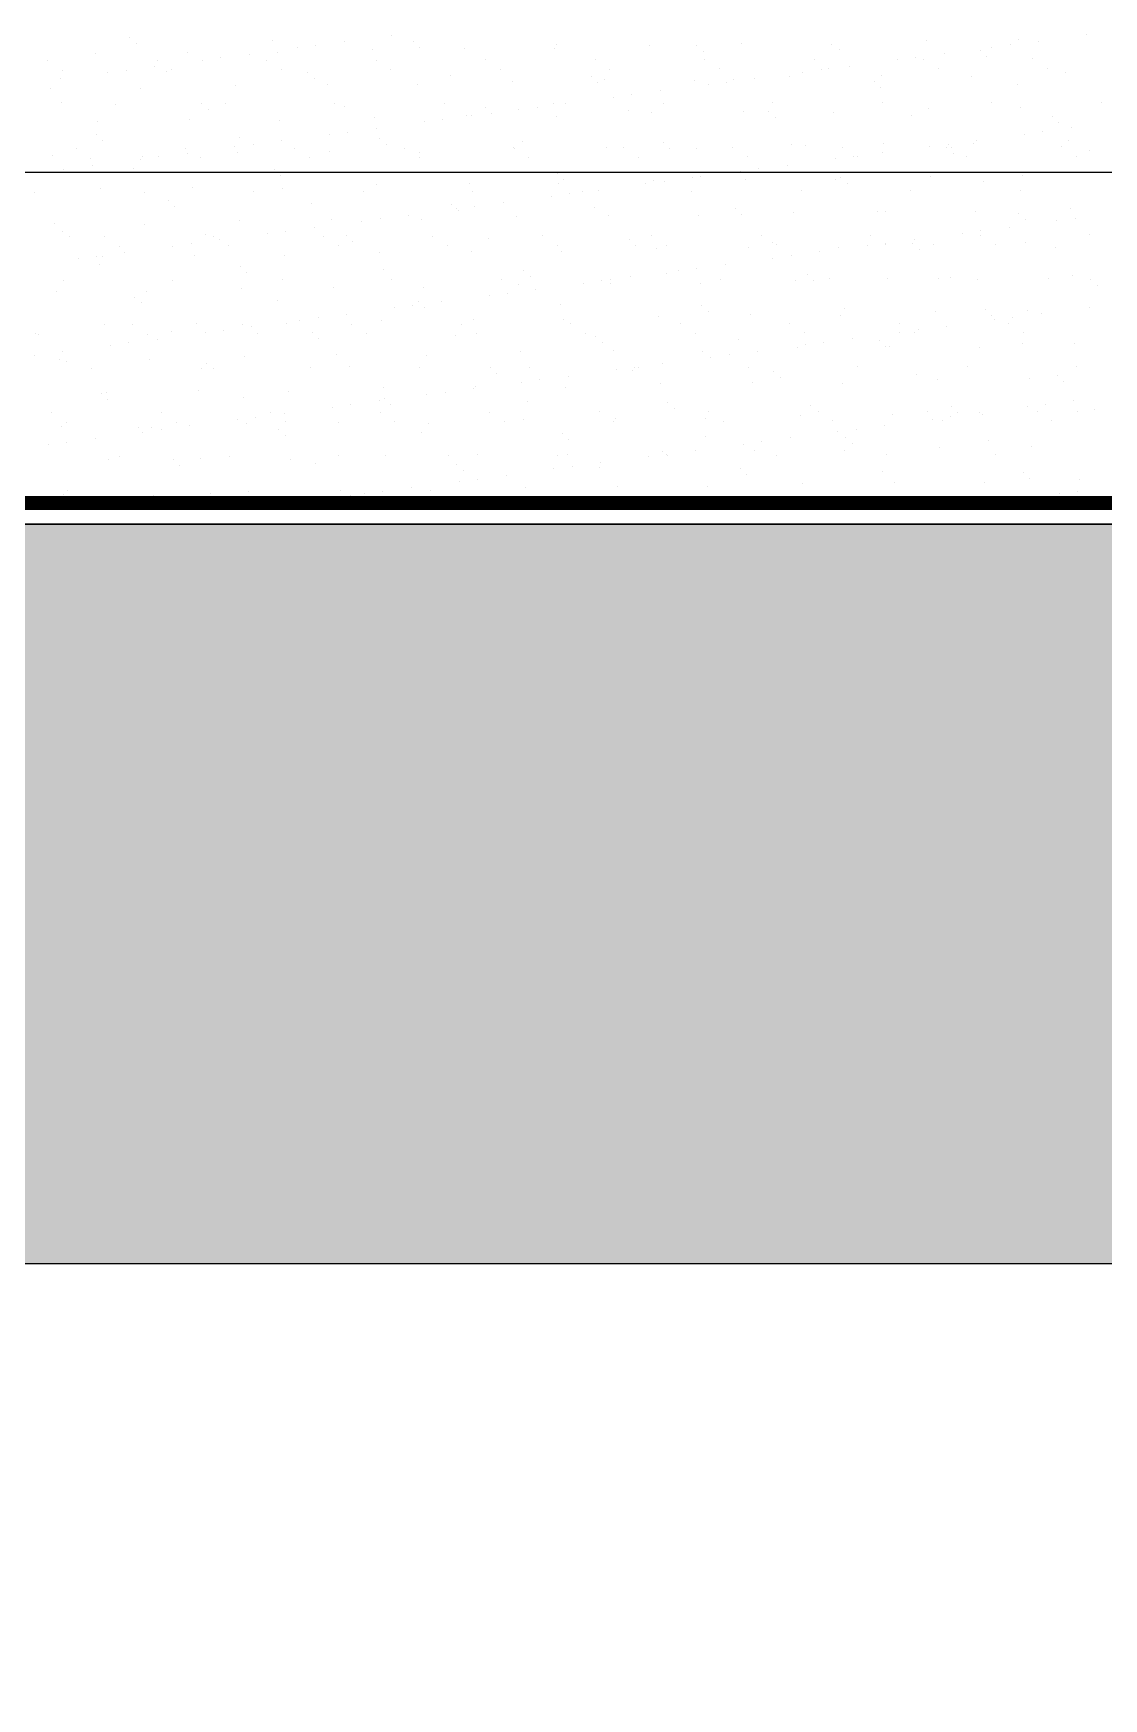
# Model space of a CAD drawing. Header units: centimetres. Extents: x -5119 to 2082, y -6603 to -947.
# Drawn here: x 818.5 to 879.3, y -3573 to -3478.3 of the extents above; entities that cross this region are included whole.
import ezdxf

# ---------------------------------------------------------------- set-up
doc = ezdxf.new("R2010")
doc.units = ezdxf.units.CM
doc.header["$LTSCALE"] = 100
doc.header["$MEASUREMENT"] = 0
for name, color, linetype in [('A807-Details-Railing and Cat ladder$0$A-CONC', 5, 'Continuous'), ('A807-Details-Railing and Cat ladder$0$A-HATCH-14', 14, 'Continuous'), ('A807-Details-Railing and Cat ladder$0$A-HATH-CONC', 253, 'Continuous'), ('A807-Details-Railing and Cat ladder$0$A-WATERPROOFING', 7, 'Continuous'), ('A807-Details-Railing and Cat ladder$0$railiing', 7, 'Continuous')]:
    doc.layers.add(name, color=color, linetype=linetype)

msp = doc.modelspace()

# ---------------------------------------------------------------- hatches: boundary and pattern name
at = {"layer": 'A807-Details-Railing and Cat ladder$0$A-HATH-CONC', "ltscale": 0.8}
h = msp.add_hatch(color=256, dxfattribs=at)
h.paths.add_polyline_path([(901.381, -3346.431), (881.405, -3366.408), (981.286, -3358.36), (981.286, -3034.824), (901.381, -3034.824)])
h.paths.add_polyline_path([(901.381, -3506.241), (501.989, -3506.241), (501.989, -3548.26), (736.542, -3548.26), (741.768, -3523.653), (741.768, -3572.994), (749.224, -3548.26), (981.286, -3548.26), (981.286, -3358.36), (881.405, -3366.408), (881.405, -3386.384), (901.381, -3386.384)])

# ---------------------------------------------------------------- linework, layer by layer
at = {"layer": 'A807-Details-Railing and Cat ladder$0$A-CONC'}
for p, q in [((502.053, -3506.241), (901.381, -3506.241)), ((901.381, -3506.241), (693.444, -3506.241))]:
    msp.add_line(p, q, dxfattribs=at)
at = {"layer": 'A807-Details-Railing and Cat ladder$0$A-HATCH-14', "color": 8, "linetype": 'Continuous'}
for p, q in [((823.994, -3478.574), (823.994, -3478.574)), ((824.362, -3478.911), (824.362, -3478.911)), ((832.105, -3478.75), (832.105, -3478.75)), ((833.497, -3479.167), (833.497, -3479.167)), ((834.536, -3479.03), (834.536, -3479.03)), ((836.16, -3478.816), (836.16, -3478.816)), ((838.874, -3478.459), (838.874, -3478.459)), ((840.099, -3478.819), (840.099, -3478.819)), ((840.467, -3479.156), (840.467, -3479.156)), ((843.01, -3479.188), (843.01, -3479.188)), ((848.21, -3478.996), (848.21, -3478.996)), ((853.516, -3479.019), (853.516, -3479.019)), ((856.203, -3479.064), (856.203, -3479.064)), ((858.745, -3478.952), (858.745, -3478.952)), ((863.855, -3478.976), (863.855, -3478.976)), ((869.25, -3478.782), (869.25, -3478.782)), ((872.978, -3479.141), (872.978, -3479.141)), ((874.018, -3479.004), (874.018, -3479.004)), ((874.479, -3478.715), (874.479, -3478.715)), ((875.642, -3478.79), (875.642, -3478.79)), ((878.356, -3478.433), (878.356, -3478.433)), ((819.319, -3479.902), (819.319, -3479.902)), ((822.047, -3479.492), (822.047, -3479.492)), ((825.54, -3479.89), (825.54, -3479.89)), ((827.276, -3479.425), (827.276, -3479.425)), ((828.119, -3479.875), (828.119, -3479.875)), ((829.159, -3479.738), (829.159, -3479.738)), ((830.783, -3479.524), (830.783, -3479.524)), ((831.76, -3479.879), (831.76, -3479.879)), ((832.386, -3479.45), (832.386, -3479.45)), ((837.781, -3479.255), (837.781, -3479.255)), ((837.981, -3479.868), (837.981, -3479.868)), ((844.202, -3479.856), (844.202, -3479.856)), ((848.12, -3479.213), (848.12, -3479.213)), ((850.423, -3479.845), (850.423, -3479.845)), ((856.572, -3479.402), (856.572, -3479.402)), ((856.644, -3479.834), (856.644, -3479.834)), ((862.865, -3479.823), (862.865, -3479.823)), ((864.315, -3479.241), (864.315, -3479.241)), ((867.601, -3479.849), (867.601, -3479.849)), ((868.641, -3479.712), (868.641, -3479.712)), ((869.086, -3479.811), (869.086, -3479.811)), ((870.265, -3479.498), (870.265, -3479.498)), ((872.308, -3479.31), (872.308, -3479.31)), ((872.676, -3479.647), (872.676, -3479.647)), ((875.307, -3479.8), (875.307, -3479.8)), ((820.029, -3480.94), (820.029, -3480.94)), ((820.161, -3480.438), (820.161, -3480.438)), ((822.742, -3480.582), (822.742, -3480.582)), ((823.782, -3480.446), (823.782, -3480.446)), ((825.406, -3480.232), (825.406, -3480.232)), ((826.1, -3480.504), (826.1, -3480.504)), ((826.382, -3480.427), (826.382, -3480.427)), ((832.603, -3480.416), (832.603, -3480.416)), ((834.094, -3480.572), (834.094, -3480.572)), ((834.462, -3480.91), (834.462, -3480.91)), ((838.824, -3480.404), (838.824, -3480.404)), ((842.205, -3480.749), (842.205, -3480.749)), ((845.045, -3480.393), (845.045, -3480.393)), ((845.711, -3481.061), (845.711, -3481.061)), ((850.198, -3480.818), (850.198, -3480.818)), ((850.94, -3480.995), (850.94, -3480.995)), ((851.265, -3480.382), (851.265, -3480.382)), ((856.05, -3481.019), (856.05, -3481.019)), ((857.486, -3480.371), (857.486, -3480.371)), ((858.309, -3480.994), (858.309, -3480.994)), ((859.511, -3480.914), (859.511, -3480.914)), ((861.446, -3480.825), (861.446, -3480.825)), ((862.224, -3480.557), (862.224, -3480.557)), ((863.264, -3480.42), (863.264, -3480.42)), ((863.707, -3480.359), (863.707, -3480.359)), ((864.888, -3480.206), (864.888, -3480.206)), ((866.303, -3481.063), (866.303, -3481.063)), ((866.675, -3480.758), (866.675, -3480.758)), ((869.928, -3480.348), (869.928, -3480.348)), ((871.785, -3480.783), (871.785, -3480.783)), ((876.149, -3480.337), (876.149, -3480.337)), ((877.18, -3480.588), (877.18, -3480.588)), ((819.471, -3481.468), (819.471, -3481.468)), ((824.582, -3481.492), (824.582, -3481.492)), ((829.977, -3481.298), (829.977, -3481.298)), ((835.206, -3481.231), (835.206, -3481.231)), ((840.316, -3481.256), (840.316, -3481.256)), ((850.566, -3481.155), (850.566, -3481.155)), ((851.47, -3481.973), (851.47, -3481.973)), ((852.51, -3481.836), (852.51, -3481.836)), ((854.134, -3481.622), (854.134, -3481.622)), ((856.847, -3481.265), (856.847, -3481.265)), ((857.887, -3481.128), (857.887, -3481.128)), ((866.671, -3481.4), (866.671, -3481.4)), ((874.414, -3481.239), (874.414, -3481.239)), ((820.095, -3482.257), (820.095, -3482.257)), ((823.194, -3482.37), (823.194, -3482.37)), ((828.088, -3482.326), (828.088, -3482.326)), ((828.457, -3482.663), (828.457, -3482.663)), ((829.414, -3482.359), (829.414, -3482.359)), ((835.635, -3482.348), (835.635, -3482.348)), ((836.2, -3482.502), (836.2, -3482.502)), ((841.856, -3482.336), (841.856, -3482.336)), ((844.193, -3482.571), (844.193, -3482.571)), ((844.561, -3482.908), (844.561, -3482.908)), ((846.093, -3482.68), (846.093, -3482.68)), ((847.132, -3482.544), (847.132, -3482.544)), ((848.077, -3482.325), (848.077, -3482.325)), ((848.756, -3482.33), (848.756, -3482.33)), ((852.304, -3482.747), (852.304, -3482.747)), ((853.641, -3482.868), (853.641, -3482.868)), ((854.298, -3482.314), (854.298, -3482.314)), ((858.87, -3482.801), (858.87, -3482.801)), ((860.298, -3482.816), (860.298, -3482.816)), ((860.519, -3482.303), (860.519, -3482.303)), ((863.981, -3482.825), (863.981, -3482.825)), ((866.74, -3482.291), (866.74, -3482.291)), ((868.409, -3482.993), (868.409, -3482.993)), ((869.376, -3482.631), (869.376, -3482.631)), ((872.961, -3482.28), (872.961, -3482.28)), ((874.605, -3482.564), (874.605, -3482.564)), ((879.182, -3482.269), (879.182, -3482.269)), ((822.173, -3483.341), (822.173, -3483.341)), ((827.402, -3483.274), (827.402, -3483.274)), ((832.512, -3483.299), (832.512, -3483.299)), ((837.907, -3483.104), (837.907, -3483.104)), ((838.002, -3483.746), (838.002, -3483.746)), ((840.716, -3483.388), (840.716, -3483.388)), ((841.755, -3483.251), (841.755, -3483.251)), ((843.136, -3483.038), (843.136, -3483.038)), ((843.379, -3483.038), (843.379, -3483.038)), ((848.246, -3483.062), (848.246, -3483.062)), ((860.666, -3483.153), (860.666, -3483.153)), ((875.86, -3483.934), (875.86, -3483.934)), ((876.402, -3483.061), (876.402, -3483.061)), ((876.771, -3483.399), (876.771, -3483.399)), ((877.484, -3483.72), (877.484, -3483.72)), ((822.083, -3484.079), (822.083, -3484.079)), ((822.452, -3484.416), (822.452, -3484.416)), ((829.961, -3484.804), (829.961, -3484.804)), ((830.195, -3484.255), (830.195, -3484.255)), ((831.001, -3484.667), (831.001, -3484.667)), ((832.625, -3484.453), (832.625, -3484.453)), ((833.374, -3484.881), (833.374, -3484.881)), ((835.338, -3484.096), (835.338, -3484.096)), ((836.378, -3483.959), (836.378, -3483.959)), ((838.188, -3484.324), (838.188, -3484.324)), ((838.556, -3484.661), (838.556, -3484.661)), ((839.595, -3484.87), (839.595, -3484.87)), ((845.815, -3484.859), (845.815, -3484.859)), ((846.299, -3484.501), (846.299, -3484.501)), ((851.066, -3484.844), (851.066, -3484.844)), ((852.036, -3484.847), (852.036, -3484.847)), ((854.293, -3484.569), (854.293, -3484.569)), ((856.176, -3484.868), (856.176, -3484.868)), ((858.257, -3484.836), (858.257, -3484.836)), ((861.572, -3484.674), (861.572, -3484.674)), ((862.404, -3484.746), (862.404, -3484.746)), ((864.478, -3484.825), (864.478, -3484.825)), ((866.801, -3484.607), (866.801, -3484.607)), ((869.443, -3484.778), (869.443, -3484.778)), ((870.397, -3484.815), (870.397, -3484.815)), ((870.483, -3484.642), (870.483, -3484.642)), ((870.699, -3484.814), (870.699, -3484.814)), ((871.911, -3484.632), (871.911, -3484.632)), ((872.107, -3484.428), (872.107, -3484.428)), ((874.82, -3484.071), (874.82, -3484.071)), ((876.92, -3484.802), (876.92, -3484.802)), ((877.306, -3484.437), (877.306, -3484.437)), ((819.597, -3485.317), (819.597, -3485.317)), ((820.932, -3484.904), (820.932, -3484.904)), ((821.774, -3485.441), (821.774, -3485.441)), ((824.584, -3485.512), (824.584, -3485.512)), ((824.707, -3485.341), (824.707, -3485.341)), ((825.624, -3485.375), (825.624, -3485.375)), ((827.153, -3484.893), (827.153, -3484.893)), ((827.248, -3485.161), (827.248, -3485.161)), ((827.995, -3485.429), (827.995, -3485.429)), ((830.103, -3485.147), (830.103, -3485.147)), ((834.216, -3485.418), (834.216, -3485.418)), ((835.332, -3485.08), (835.332, -3485.08)), ((840.437, -3485.407), (840.437, -3485.407)), ((840.442, -3485.105), (840.442, -3485.105)), ((845.837, -3484.91), (845.837, -3484.91)), ((846.658, -3485.395), (846.658, -3485.395)), ((852.879, -3485.384), (852.879, -3485.384)), ((854.661, -3484.907), (854.661, -3484.907)), ((859.1, -3485.373), (859.1, -3485.373)), ((864.066, -3485.486), (864.066, -3485.486)), ((865.106, -3485.349), (865.106, -3485.349)), ((865.321, -3485.361), (865.321, -3485.361)), ((866.73, -3485.136), (866.73, -3485.136)), ((870.765, -3485.152), (870.765, -3485.152)), ((871.541, -3485.35), (871.541, -3485.35)), ((877.762, -3485.339), (877.762, -3485.339)), ((878.508, -3484.991), (878.508, -3484.991)), ((819.207, -3486.22), (819.207, -3486.22)), ((820.247, -3486.083), (820.247, -3486.083)), ((821.871, -3485.869), (821.871, -3485.869)), ((824.189, -3486.009), (824.189, -3486.009)), ((832.183, -3486.077), (832.183, -3486.077)), ((840.294, -3486.254), (840.294, -3486.254)), ((858.689, -3486.194), (858.689, -3486.194)), ((859.729, -3486.057), (859.729, -3486.057)), ((861.353, -3485.844), (861.353, -3485.844))]:
    msp.add_line(p, q, dxfattribs=at)
at = {"layer": 'A807-Details-Railing and Cat ladder$0$A-HATCH-14', "linetype": 'Continuous'}
for p, q in [((832.551, -3486.415), (832.551, -3486.415)), ((848.287, -3486.323), (848.287, -3486.323)), ((848.656, -3486.66), (848.656, -3486.66)), ((853.767, -3486.717), (853.767, -3486.717)), ((854.351, -3486.765), (854.351, -3486.765)), ((855.975, -3486.552), (855.975, -3486.552)), ((856.399, -3486.499), (856.399, -3486.499)), ((858.996, -3486.65), (858.996, -3486.65)), ((864.106, -3486.675), (864.106, -3486.675)), ((864.392, -3486.568), (864.392, -3486.568)), ((869.502, -3486.48), (869.502, -3486.48)), ((872.503, -3486.745), (872.503, -3486.745)), ((874.731, -3486.413), (874.731, -3486.413)), ((818.586, -3487.384), (818.586, -3487.384)), ((822.298, -3487.19), (822.298, -3487.19)), ((824.807, -3487.373), (824.807, -3487.373)), ((827.527, -3487.123), (827.527, -3487.123)), ((831.028, -3487.361), (831.028, -3487.361)), ((832.638, -3487.148), (832.638, -3487.148)), ((837.249, -3487.35), (837.249, -3487.35)), ((838.033, -3486.953), (838.033, -3486.953)), ((843.262, -3486.887), (843.262, -3486.887)), ((843.47, -3487.339), (843.47, -3487.339)), ((847.934, -3487.61), (847.934, -3487.61)), ((848.372, -3486.911), (848.372, -3486.911)), ((848.974, -3487.473), (848.974, -3487.473)), ((849.69, -3487.327), (849.69, -3487.327)), ((850.598, -3487.259), (850.598, -3487.259)), ((853.312, -3486.902), (853.312, -3486.902)), ((855.911, -3487.316), (855.911, -3487.316)), ((862.132, -3487.305), (862.132, -3487.305)), ((864.76, -3486.905), (864.76, -3486.905)), ((868.353, -3487.293), (868.353, -3487.293)), ((874.574, -3487.282), (874.574, -3487.282)), ((826.178, -3487.831), (826.178, -3487.831)), ((826.546, -3488.168), (826.546, -3488.168)), ((834.289, -3488.007), (834.289, -3488.007)), ((842.282, -3488.076), (842.282, -3488.076)), ((842.557, -3488.318), (842.557, -3488.318)), ((842.651, -3488.413), (842.651, -3488.413)), ((843.597, -3488.181), (843.597, -3488.181)), ((845.221, -3487.967), (845.221, -3487.967)), ((850.394, -3488.253), (850.394, -3488.253)), ((858.387, -3488.321), (858.387, -3488.321)), ((858.755, -3488.659), (858.755, -3488.659)), ((861.697, -3488.523), (861.697, -3488.523)), ((866.498, -3488.498), (866.498, -3488.498)), ((866.926, -3488.456), (866.926, -3488.456)), ((872.036, -3488.481), (872.036, -3488.481)), ((874.492, -3488.566), (874.492, -3488.566)), ((877.432, -3488.286), (877.432, -3488.286)), ((819.723, -3489.166), (819.723, -3489.166)), ((820.173, -3489.584), (820.173, -3489.584)), ((824.833, -3489.191), (824.833, -3489.191)), ((830.229, -3488.996), (830.229, -3488.996)), ((832.843, -3489.597), (832.843, -3489.597)), ((834.467, -3489.383), (834.467, -3489.383)), ((835.458, -3488.929), (835.458, -3488.929)), ((837.18, -3489.026), (837.18, -3489.026)), ((838.22, -3488.889), (838.22, -3488.889)), ((839.844, -3488.675), (839.844, -3488.675)), ((840.568, -3488.954), (840.568, -3488.954)), ((845.963, -3488.76), (845.963, -3488.76)), ((851.192, -3488.693), (851.192, -3488.693)), ((856.302, -3488.717), (856.302, -3488.717)), ((872.325, -3489.571), (872.325, -3489.571)), ((873.949, -3489.357), (873.949, -3489.357)), ((874.86, -3488.904), (874.86, -3488.904)), ((876.662, -3489), (876.662, -3489)), ((877.702, -3488.863), (877.702, -3488.863)), ((820.541, -3489.921), (820.541, -3489.921)), ((822.545, -3489.906), (822.545, -3489.906)), ((823.388, -3490.443), (823.388, -3490.443)), ((826.426, -3490.442), (826.426, -3490.442)), ((827.466, -3490.305), (827.466, -3490.305)), ((828.284, -3489.761), (828.284, -3489.761)), ((828.766, -3489.895), (828.766, -3489.895)), ((829.09, -3490.091), (829.09, -3490.091)), ((829.609, -3490.432), (829.609, -3490.432)), ((831.803, -3489.734), (831.803, -3489.734)), ((834.987, -3489.884), (834.987, -3489.884)), ((835.829, -3490.42), (835.829, -3490.42)), ((836.277, -3489.829), (836.277, -3489.829)), ((836.645, -3490.167), (836.645, -3490.167)), ((841.208, -3489.872), (841.208, -3489.872)), ((842.05, -3490.409), (842.05, -3490.409)), ((844.388, -3490.006), (844.388, -3490.006)), ((847.429, -3489.861), (847.429, -3489.861)), ((848.271, -3490.398), (848.271, -3490.398)), ((852.382, -3490.074), (852.382, -3490.074)), ((852.75, -3490.412), (852.75, -3490.412)), ((853.65, -3489.85), (853.65, -3489.85)), ((854.492, -3490.386), (854.492, -3490.386)), ((859.122, -3490.499), (859.122, -3490.499)), ((859.871, -3489.838), (859.871, -3489.838)), ((860.493, -3490.251), (860.493, -3490.251)), ((860.713, -3490.375), (860.713, -3490.375)), ((864.232, -3490.524), (864.232, -3490.524)), ((865.908, -3490.416), (865.908, -3490.416)), ((866.091, -3489.827), (866.091, -3489.827)), ((866.934, -3490.364), (866.934, -3490.364)), ((866.947, -3490.279), (866.947, -3490.279)), ((868.486, -3490.32), (868.486, -3490.32)), ((868.572, -3490.065), (868.572, -3490.065)), ((869.628, -3490.329), (869.628, -3490.329)), ((871.285, -3489.708), (871.285, -3489.708)), ((872.312, -3489.816), (872.312, -3489.816)), ((873.155, -3490.352), (873.155, -3490.352)), ((874.857, -3490.263), (874.857, -3490.263)), ((876.598, -3490.496), (876.598, -3490.496)), ((878.533, -3489.804), (878.533, -3489.804)), ((821.049, -3491.15), (821.049, -3491.15)), ((822.088, -3491.013), (822.088, -3491.013)), ((822.424, -3491.039), (822.424, -3491.039)), ((823.713, -3490.799), (823.713, -3490.799)), ((827.653, -3490.972), (827.653, -3490.972)), ((832.763, -3490.997), (832.763, -3490.997)), ((838.159, -3490.802), (838.159, -3490.802)), ((843.388, -3490.736), (843.388, -3490.736)), ((848.498, -3490.76), (848.498, -3490.76)), ((853.893, -3490.566), (853.893, -3490.566)), ((857.817, -3491.481), (857.817, -3491.481)), ((860.531, -3491.124), (860.531, -3491.124)), ((861.57, -3490.987), (861.57, -3490.987)), ((863.194, -3490.773), (863.194, -3490.773)), ((868.855, -3490.657), (868.855, -3490.657)), ((820.199, -3492.386), (820.199, -3492.386)), ((822.279, -3491.514), (822.279, -3491.514)), ((826.42, -3492.375), (826.42, -3492.375)), ((830.272, -3491.582), (830.272, -3491.582)), ((830.64, -3491.92), (830.64, -3491.92)), ((832.641, -3492.364), (832.641, -3492.364)), ((838.383, -3491.759), (838.383, -3491.759)), ((838.862, -3492.352), (838.862, -3492.352)), ((845.083, -3492.341), (845.083, -3492.341)), ((846.377, -3491.828), (846.377, -3491.828)), ((846.745, -3492.165), (846.745, -3492.165)), ((850.816, -3492.403), (850.816, -3492.403)), ((851.304, -3492.33), (851.304, -3492.33)), ((852.44, -3492.189), (852.44, -3492.189)), ((854.488, -3492.004), (854.488, -3492.004)), ((855.153, -3491.832), (855.153, -3491.832)), ((856.193, -3491.695), (856.193, -3491.695)), ((857.525, -3492.318), (857.525, -3492.318)), ((861.823, -3492.372), (861.823, -3492.372)), ((862.481, -3492.073), (862.481, -3492.073)), ((862.85, -3492.41), (862.85, -3492.41)), ((863.746, -3492.307), (863.746, -3492.307)), ((867.052, -3492.305), (867.052, -3492.305)), ((869.966, -3492.296), (869.966, -3492.296)), ((870.593, -3492.25), (870.593, -3492.25)), ((872.162, -3492.33), (872.162, -3492.33)), ((876.187, -3492.284), (876.187, -3492.284)), ((877.558, -3492.135), (877.558, -3492.135)), ((878.586, -3492.318), (878.586, -3492.318)), ((819.849, -3493.015), (819.849, -3493.015)), ((824.267, -3493.336), (824.267, -3493.336)), ((824.959, -3493.04), (824.959, -3493.04)), ((830.354, -3492.845), (830.354, -3492.845)), ((835.583, -3492.778), (835.583, -3492.778)), ((840.693, -3492.803), (840.693, -3492.803)), ((844.399, -3493.248), (844.399, -3493.248)), ((845.439, -3493.111), (845.439, -3493.111)), ((846.089, -3492.609), (846.089, -3492.609)), ((847.063, -3492.897), (847.063, -3492.897)), ((849.776, -3492.54), (849.776, -3492.54)), ((851.318, -3492.542), (851.318, -3492.542)), ((856.428, -3492.566), (856.428, -3492.566)), ((878.954, -3492.656), (878.954, -3492.656)), ((824.635, -3493.673), (824.635, -3493.673)), ((832.378, -3493.512), (832.378, -3493.512)), ((836.309, -3494.313), (836.309, -3494.313)), ((839.022, -3493.956), (839.022, -3493.956)), ((840.062, -3493.819), (840.062, -3493.819)), ((840.372, -3493.581), (840.372, -3493.581)), ((840.74, -3493.918), (840.74, -3493.918)), ((841.686, -3493.605), (841.686, -3493.605)), ((848.483, -3493.758), (848.483, -3493.758)), ((856.476, -3493.826), (856.476, -3493.826)), ((856.844, -3494.164), (856.844, -3494.164)), ((859.248, -3494.348), (859.248, -3494.348)), ((864.587, -3494.003), (864.587, -3494.003)), ((869.753, -3494.178), (869.753, -3494.178)), ((872.581, -3494.072), (872.581, -3494.072)), ((874.982, -3494.112), (874.982, -3494.112)), ((875.79, -3494.287), (875.79, -3494.287)), ((878.504, -3493.93), (878.504, -3493.93)), ((822.55, -3494.888), (822.55, -3494.888)), ((824.159, -3494.908), (824.159, -3494.908)), ((826.373, -3495.266), (826.373, -3495.266)), ((827.779, -3494.821), (827.779, -3494.821)), ((829.307, -3495.235), (829.307, -3495.235)), ((830.38, -3494.897), (830.38, -3494.897)), ((830.931, -3495.021), (830.931, -3495.021)), ((832.889, -3494.846), (832.889, -3494.846)), ((833.645, -3494.664), (833.645, -3494.664)), ((834.685, -3494.527), (834.685, -3494.527)), ((836.6, -3494.886), (836.6, -3494.886)), ((838.285, -3494.651), (838.285, -3494.651)), ((842.821, -3494.875), (842.821, -3494.875)), ((843.514, -3494.585), (843.514, -3494.585)), ((848.624, -3494.609), (848.624, -3494.609)), ((849.042, -3494.863), (849.042, -3494.863)), ((854.019, -3494.415), (854.019, -3494.415)), ((855.263, -3494.852), (855.263, -3494.852)), ((861.484, -3494.841), (861.484, -3494.841)), ((864.358, -3494.373), (864.358, -3494.373)), ((867.705, -3494.829), (867.705, -3494.829)), ((868.789, -3495.209), (868.789, -3495.209)), ((870.413, -3494.995), (870.413, -3494.995)), ((872.949, -3494.409), (872.949, -3494.409)), ((873.127, -3494.638), (873.127, -3494.638)), ((873.926, -3494.818), (873.926, -3494.818)), ((874.166, -3494.501), (874.166, -3494.501)), ((818.63, -3495.426), (818.63, -3495.426)), ((818.78, -3495.456), (818.78, -3495.456)), ((822.891, -3496.079), (822.891, -3496.079)), ((823.93, -3495.942), (823.93, -3495.942)), ((825.001, -3495.445), (825.001, -3495.445)), ((825.554, -3495.729), (825.554, -3495.729)), ((828.268, -3495.371), (828.268, -3495.371)), ((831.222, -3495.434), (831.222, -3495.434)), ((834.367, -3495.334), (834.367, -3495.334)), ((834.735, -3495.672), (834.735, -3495.672)), ((837.443, -3495.422), (837.443, -3495.422)), ((842.478, -3495.511), (842.478, -3495.511)), ((843.664, -3495.411), (843.664, -3495.411)), ((849.885, -3495.4), (849.885, -3495.4)), ((850.471, -3495.58), (850.471, -3495.58)), ((850.839, -3495.917), (850.839, -3495.917)), ((856.105, -3495.389), (856.105, -3495.389)), ((858.582, -3495.756), (858.582, -3495.756)), ((861.949, -3496.221), (861.949, -3496.221)), ((862.326, -3495.377), (862.326, -3495.377)), ((862.372, -3496.054), (862.372, -3496.054)), ((863.412, -3495.917), (863.412, -3495.917)), ((865.036, -3495.703), (865.036, -3495.703)), ((866.576, -3495.825), (866.576, -3495.825)), ((866.944, -3496.162), (866.944, -3496.162)), ((867.178, -3496.154), (867.178, -3496.154)), ((867.749, -3495.346), (867.749, -3495.346)), ((868.547, -3495.366), (868.547, -3495.366)), ((872.288, -3496.179), (872.288, -3496.179)), ((874.687, -3496.001), (874.687, -3496.001)), ((874.768, -3495.355), (874.768, -3495.355)), ((877.684, -3495.985), (877.684, -3495.985)), ((818.553, -3496.65), (818.553, -3496.65)), ((819.975, -3496.864), (819.975, -3496.864)), ((820.177, -3496.437), (820.177, -3496.437)), ((820.368, -3497.019), (820.368, -3497.019)), ((825.085, -3496.889), (825.085, -3496.889)), ((828.361, -3497.088), (828.361, -3497.088)), ((830.48, -3496.694), (830.48, -3496.694)), ((835.709, -3496.628), (835.709, -3496.628)), ((840.819, -3496.652), (840.819, -3496.652)), ((846.215, -3496.458), (846.215, -3496.458)), ((851.444, -3496.391), (851.444, -3496.391)), ((854.282, -3497.119), (854.282, -3497.119)), ((856.554, -3496.416), (856.554, -3496.416)), ((856.995, -3496.762), (856.995, -3496.762)), ((858.035, -3496.625), (858.035, -3496.625)), ((859.659, -3496.411), (859.659, -3496.411)), ((821.813, -3497.388), (821.813, -3497.388)), ((828.034, -3497.377), (828.034, -3497.377)), ((828.73, -3497.425), (828.73, -3497.425)), ((834.255, -3497.366), (834.255, -3497.366)), ((836.473, -3497.264), (836.473, -3497.264)), ((840.475, -3497.354), (840.475, -3497.354)), ((844.466, -3497.333), (844.466, -3497.333)), ((844.834, -3497.67), (844.834, -3497.67)), ((846.696, -3497.343), (846.696, -3497.343)), ((847.281, -3498.04), (847.281, -3498.04)), ((848.905, -3497.827), (848.905, -3497.827)), ((851.618, -3497.469), (851.618, -3497.469)), ((852.577, -3497.509), (852.577, -3497.509)), ((852.658, -3497.333), (852.658, -3497.333)), ((852.917, -3497.332), (852.917, -3497.332)), ((859.138, -3497.321), (859.138, -3497.321)), ((860.571, -3497.578), (860.571, -3497.578)), ((860.939, -3497.915), (860.939, -3497.915)), ((865.359, -3497.309), (865.359, -3497.309)), ((868.682, -3497.755), (868.682, -3497.755)), ((869.879, -3498.027), (869.879, -3498.027)), ((871.58, -3497.298), (871.58, -3497.298)), ((875.108, -3497.961), (875.108, -3497.961)), ((876.675, -3497.823), (876.675, -3497.823)), ((877.801, -3497.287), (877.801, -3497.287)), ((822.356, -3498.841), (822.356, -3498.841)), ((822.676, -3498.737), (822.676, -3498.737)), ((827.905, -3498.67), (827.905, -3498.67)), ((830.468, -3499.017), (830.468, -3499.017)), ((833.015, -3498.695), (833.015, -3498.695)), ((838.41, -3498.501), (838.41, -3498.501)), ((840.864, -3498.885), (840.864, -3498.885)), ((841.904, -3498.748), (841.904, -3498.748)), ((843.528, -3498.535), (843.528, -3498.535)), ((843.639, -3498.434), (843.639, -3498.434)), ((846.241, -3498.177), (846.241, -3498.177)), ((848.749, -3498.458), (848.749, -3498.458)), ((854.145, -3498.264), (854.145, -3498.264)), ((859.374, -3498.197), (859.374, -3498.197)), ((864.484, -3498.222), (864.484, -3498.222)), ((877.043, -3498.161), (877.043, -3498.161)), ((819.551, -3499.922), (819.551, -3499.922)), ((822.725, -3499.178), (822.725, -3499.178)), ((825.772, -3499.911), (825.772, -3499.911)), ((831.993, -3499.899), (831.993, -3499.899)), ((832.773, -3499.95), (832.773, -3499.95)), ((835.487, -3499.593), (835.487, -3499.593)), ((836.526, -3499.456), (836.526, -3499.456)), ((838.15, -3499.243), (838.15, -3499.243)), ((838.214, -3499.888), (838.214, -3499.888)), ((838.461, -3499.086), (838.461, -3499.086)), ((838.829, -3499.423), (838.829, -3499.423)), ((844.435, -3499.877), (844.435, -3499.877)), ((846.572, -3499.263), (846.572, -3499.263)), ((850.655, -3499.865), (850.655, -3499.865)), ((854.566, -3499.331), (854.566, -3499.331)), ((854.934, -3499.669), (854.934, -3499.669)), ((856.876, -3499.854), (856.876, -3499.854)), ((862.677, -3499.508), (862.677, -3499.508)), ((863.097, -3499.843), (863.097, -3499.843)), ((867.304, -3500.003), (867.304, -3500.003)), ((869.318, -3499.832), (869.318, -3499.832)), ((870.67, -3499.577), (870.67, -3499.577)), ((871.038, -3499.914), (871.038, -3499.914)), ((872.255, -3499.925), (872.255, -3499.925)), ((872.414, -3500.028), (872.414, -3500.028)), ((874.968, -3499.567), (874.968, -3499.567)), ((875.539, -3499.82), (875.539, -3499.82)), ((876.008, -3499.431), (876.008, -3499.431)), ((877.632, -3499.217), (877.632, -3499.217)), ((877.809, -3499.834), (877.809, -3499.834)), ((878.781, -3499.753), (878.781, -3499.753)), ((820.101, -3500.713), (820.101, -3500.713)), ((820.393, -3500.459), (820.393, -3500.459)), ((824.462, -3500.771), (824.462, -3500.771)), ((825.211, -3500.738), (825.211, -3500.738)), ((825.772, -3500.872), (825.772, -3500.872)), ((826.614, -3500.447), (826.614, -3500.447)), ((827.396, -3500.658), (827.396, -3500.658)), ((830.109, -3500.301), (830.109, -3500.301)), ((830.606, -3500.543), (830.606, -3500.543)), ((831.149, -3500.164), (831.149, -3500.164)), ((832.456, -3500.839), (832.456, -3500.839)), ((832.835, -3500.436), (832.835, -3500.436)), ((835.835, -3500.477), (835.835, -3500.477)), ((839.056, -3500.425), (839.056, -3500.425)), ((840.945, -3500.501), (840.945, -3500.501)), ((845.277, -3500.413), (845.277, -3500.413)), ((846.341, -3500.307), (846.341, -3500.307)), ((851.498, -3500.402), (851.498, -3500.402)), ((851.569, -3500.24), (851.569, -3500.24)), ((856.68, -3500.265), (856.68, -3500.265)), ((857.719, -3500.391), (857.719, -3500.391)), ((862.075, -3500.07), (862.075, -3500.07)), ((863.94, -3500.38), (863.94, -3500.38)), ((865.254, -3500.846), (865.254, -3500.846)), ((866.878, -3500.633), (866.878, -3500.633)), ((869.591, -3500.275), (869.591, -3500.275)), ((870.161, -3500.368), (870.161, -3500.368)), ((870.631, -3500.138), (870.631, -3500.138)), ((876.381, -3500.357), (876.381, -3500.357)), ((819.355, -3501.717), (819.355, -3501.717)), ((820.395, -3501.58), (820.395, -3501.58)), ((822.019, -3501.366), (822.019, -3501.366)), ((824.732, -3501.009), (824.732, -3501.009)), ((832.824, -3501.177), (832.824, -3501.177)), ((840.567, -3501.016), (840.567, -3501.016)), ((848.56, -3501.085), (848.56, -3501.085)), ((848.929, -3501.422), (848.929, -3501.422)), ((856.672, -3501.261), (856.672, -3501.261)), ((858.837, -3501.691), (858.837, -3501.691)), ((859.877, -3501.554), (859.877, -3501.554)), ((861.501, -3501.341), (861.501, -3501.341)), ((864.214, -3500.983), (864.214, -3500.983)), ((864.665, -3501.33), (864.665, -3501.33)), ((865.033, -3501.667), (865.033, -3501.667)), ((870.005, -3501.876), (870.005, -3501.876)), ((872.776, -3501.507), (872.776, -3501.507)), ((875.234, -3501.81), (875.234, -3501.81)), ((822.802, -3502.586), (822.802, -3502.586)), ((823.426, -3502.391), (823.426, -3502.391)), ((826.451, -3502.593), (826.451, -3502.593)), ((828.031, -3502.519), (828.031, -3502.519)), ((829.647, -3502.379), (829.647, -3502.379)), ((833.141, -3502.544), (833.141, -3502.544)), ((834.562, -3502.769), (834.562, -3502.769)), ((835.868, -3502.368), (835.868, -3502.368)), ((838.536, -3502.35), (838.536, -3502.35)), ((842.089, -3502.357), (842.089, -3502.357)), ((842.555, -3502.838), (842.555, -3502.838)), ((843.765, -3502.283), (843.765, -3502.283)), ((848.31, -3502.345), (848.31, -3502.345)), ((848.875, -3502.307), (848.875, -3502.307)), ((850.747, -3502.756), (850.747, -3502.756)), ((853.46, -3502.399), (853.46, -3502.399)), ((854.271, -3502.113), (854.271, -3502.113)), ((854.5, -3502.262), (854.5, -3502.262)), ((854.53, -3502.334), (854.53, -3502.334)), ((856.124, -3502.048), (856.124, -3502.048)), ((859.5, -3502.046), (859.5, -3502.046)), ((860.751, -3502.323), (860.751, -3502.323)), ((864.61, -3502.071), (864.61, -3502.071)), ((866.972, -3502.312), (866.972, -3502.312)), ((873.193, -3502.3), (873.193, -3502.3)), ((826.819, -3502.93), (826.819, -3502.93)), ((842.706, -3503.815), (842.706, -3503.815)), ((842.924, -3503.175), (842.924, -3503.175)), ((843.745, -3503.678), (843.745, -3503.678)), ((845.369, -3503.464), (845.369, -3503.464)), ((848.083, -3503.107), (848.083, -3503.107)), ((849.122, -3502.97), (849.122, -3502.97)), ((850.667, -3503.015), (850.667, -3503.015)), ((858.66, -3503.083), (858.66, -3503.083)), ((859.028, -3503.421), (859.028, -3503.421)), ((866.771, -3503.26), (866.771, -3503.26)), ((874.765, -3503.328), (874.765, -3503.328)), ((875.133, -3503.666), (875.133, -3503.666)), ((877.935, -3503.683), (877.935, -3503.683)), ((820.226, -3504.562), (820.226, -3504.562)), ((820.446, -3504.346), (820.446, -3504.346)), ((820.814, -3504.683), (820.814, -3504.683)), ((825.337, -3504.587), (825.337, -3504.587)), ((828.557, -3504.522), (828.557, -3504.522)), ((830.732, -3504.392), (830.732, -3504.392)), ((835.961, -3504.326), (835.961, -3504.326)), ((836.55, -3504.591), (836.55, -3504.591)), ((837.328, -3504.523), (837.328, -3504.523)), ((838.368, -3504.386), (838.368, -3504.386)), ((839.992, -3504.172), (839.992, -3504.172)), ((841.071, -3504.35), (841.071, -3504.35)), ((846.466, -3504.156), (846.466, -3504.156)), ((851.695, -3504.089), (851.695, -3504.089)), ((856.805, -3504.114), (856.805, -3504.114)), ((862.201, -3503.919), (862.201, -3503.919)), ((867.43, -3503.853), (867.43, -3503.853)), ((872.54, -3503.877), (872.54, -3503.877)), ((876.81, -3504.497), (876.81, -3504.497)), ((877.85, -3504.36), (877.85, -3504.36)), ((821.164, -3504.924), (821.164, -3504.924)), ((827.385, -3504.913), (827.385, -3504.913)), ((833.606, -3504.902), (833.606, -3504.902)), ((834.615, -3504.88), (834.615, -3504.88)), ((836.918, -3504.929), (836.918, -3504.929)), ((839.827, -3504.89), (839.827, -3504.89)), ((844.661, -3504.768), (844.661, -3504.768)), ((846.048, -3504.879), (846.048, -3504.879)), ((852.269, -3504.868), (852.269, -3504.868)), ((852.655, -3504.836), (852.655, -3504.836)), ((858.49, -3504.856), (858.49, -3504.856)), ((860.766, -3505.013), (860.766, -3505.013)), ((864.711, -3504.845), (864.711, -3504.845)), ((870.931, -3504.834), (870.931, -3504.834)), ((874.097, -3504.854), (874.097, -3504.854)), ((877.152, -3504.823), (877.152, -3504.823))]:
    msp.add_line(p, q, dxfattribs=at)
at = {"layer": 'A807-Details-Railing and Cat ladder$0$A-WATERPROOFING', "linetype": 'Continuous', "ltscale": 100}
msp.add_line((901.381, -3486.265), (526.724, -3486.265), dxfattribs=at)
at = {"layer": 'A807-Details-Railing and Cat ladder$0$A-WATERPROOFING', "ltscale": 100, "const_width": 0.799}
msp.add_lwpolyline([(900.182, -3386.384), (900.182, -3505.043), (501.989, -3505.043)], dxfattribs=at)
at = {"layer": 'A807-Details-Railing and Cat ladder$0$railiing', "color": 8}
msp.add_lwpolyline([(482.013, -3548.26), (736.542, -3548.26), (741.768, -3523.653), (741.768, -3572.994), (749.224, -3548.26), (1001.262, -3548.26)], dxfattribs=at)

doc.saveas('drawing.dxf')
